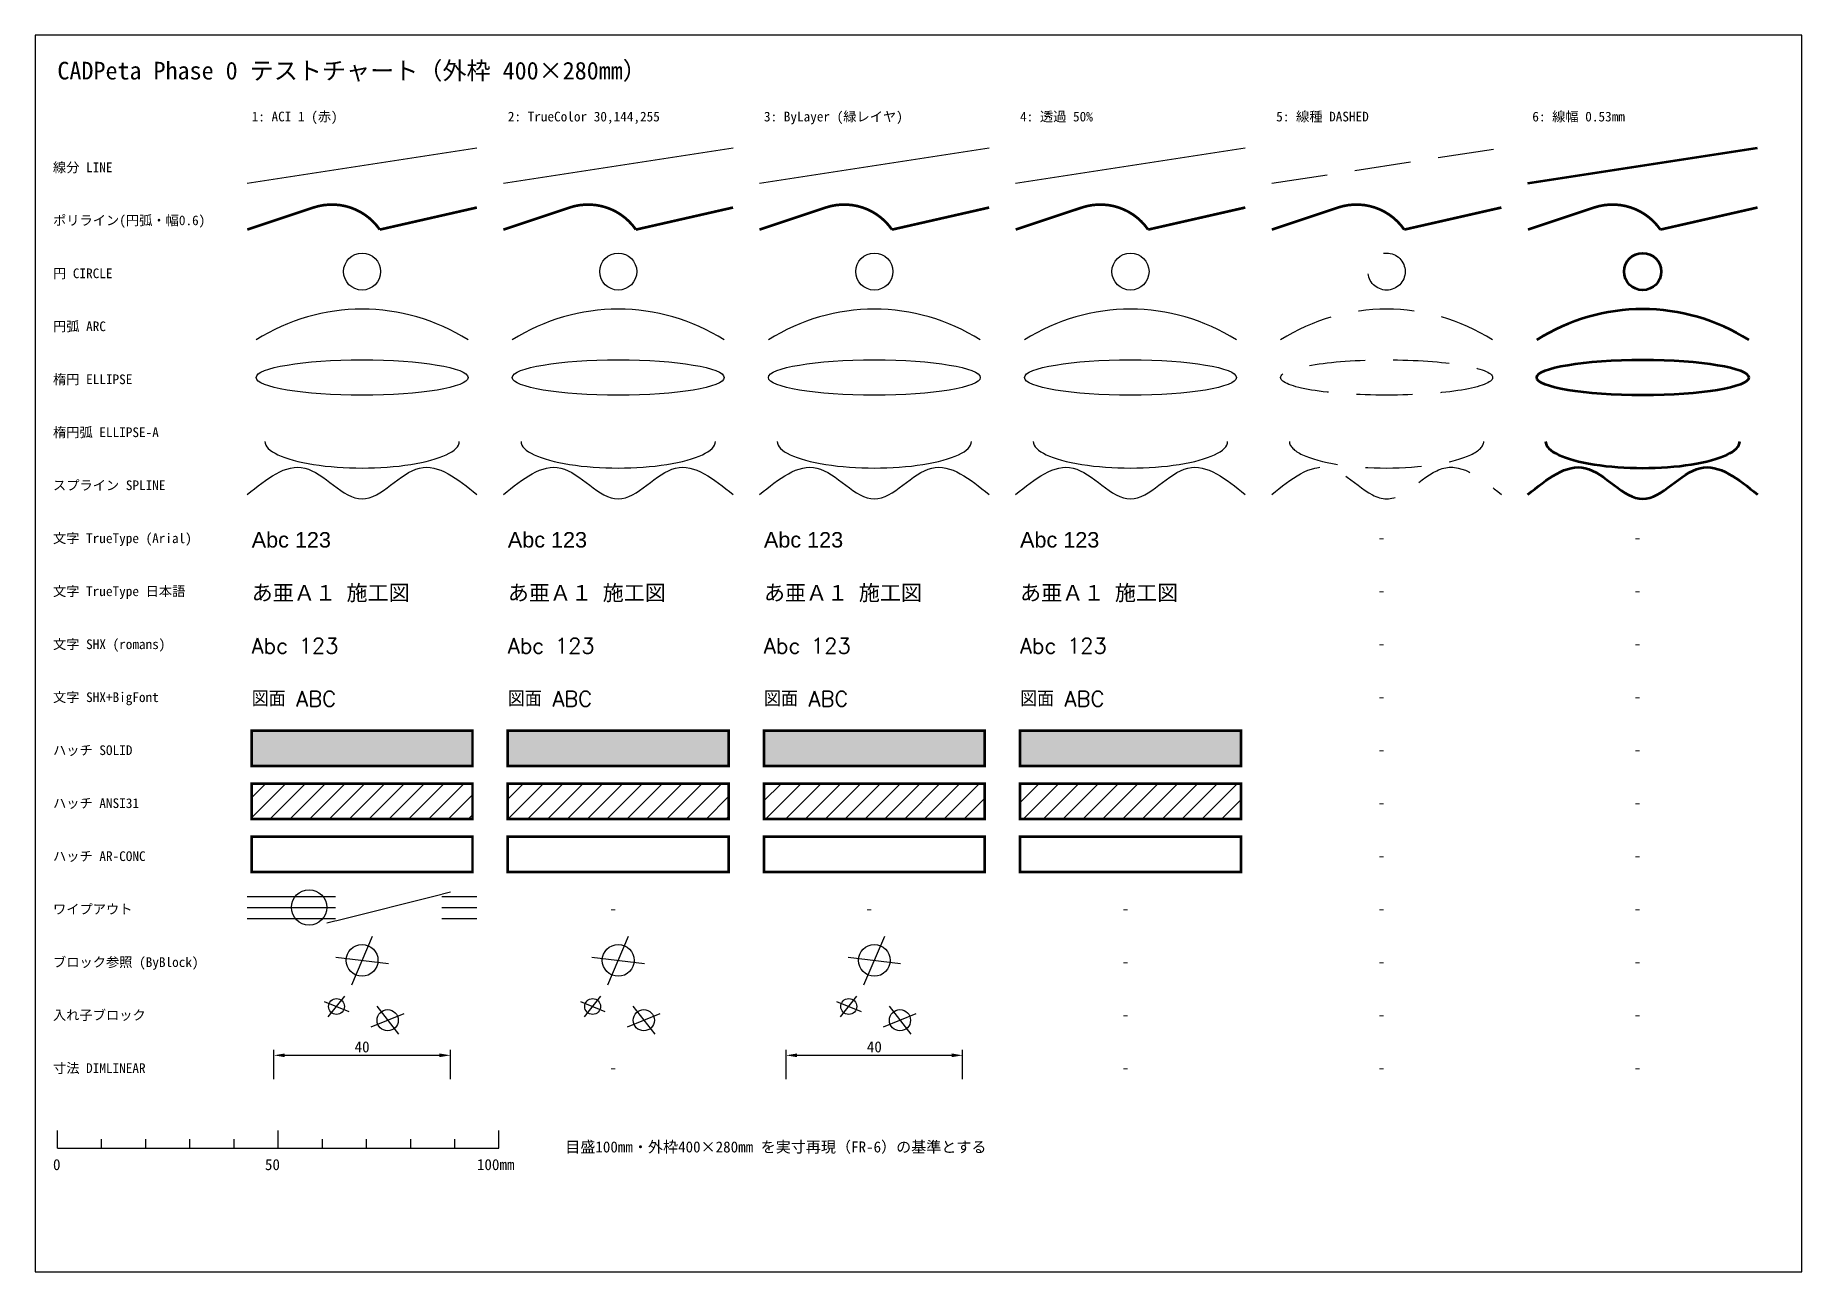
# Model space of a CAD drawing. Header units: millimetres. Extents: x 0 to 400, y 0 to 280.
import ezdxf

# ---------------------------------------------------------------- set-up
doc = ezdxf.new("R2010")
doc.units = ezdxf.units.MM
doc.set_wipeout_variables(frame=1)
doc.linetypes.add('DASHED', pattern=[19.05, 12.7, -6.35])
for name, color, linetype in [('CHART_BYLAYER', 3, 'Continuous'), ('CHART_FRAME', 7, 'Continuous'), ('CHART_LABEL', 8, 'Continuous'), ('CHART_OBJ', 7, 'Continuous')]:
    doc.layers.add(name, color=color, linetype=linetype)
doc.styles.add('CHART_SHX', font='romans.shx')
doc.styles.add('CHART_SHX_JP', font='romans.shx', dxfattribs={"bigfont": 'extfont2.shx'})
doc.styles.add('CHART_TT', font='arial.ttf')
doc.styles.add('CHART_TT_JP', font='MS Gothic.ttf')
doc.styles.get("Standard").update_dxf_attribs({"font": 'MS Gothic.ttf'})
doc.dimstyles.new('ISO-25', dxfattribs={"dimtxt": 2.5, "dimasz": 2.5, "dimexe": 1.25, "dimexo": 0.625, "dimtad": 1, "dimtxsty": 'Standard', "dimcen": 2.5, "dimadec": 0, "dimazin": 0, "dimtfac": 1, "dimtmove": 0, "dimatfit": 3, "dimfxl": 1, "dimarcsym": 0})

# ---------------------------------------------------------------- blocks, each defined once
blk = doc.blocks.new('TC_BLK')
at = {"color": 0}
blk.add_line((-4, -3), (4, 3), dxfattribs=at)
at = {"color": 1}
blk.add_line((-4, 3), (4, -3), dxfattribs=at)
at = {"color": 0}
blk.add_circle((0, 0), 3, dxfattribs=at)
blk = doc.blocks.new('TC_NEST')
at = {"xscale": 0.6, "yscale": 0.6, "zscale": 0.6, "rotation": 30.0000701530499}
blk.add_blockref('TC_BLK', (-6, 0), dxfattribs=at)
at = {"xscale": 0.8, "yscale": 0.8, "zscale": 0.8}
blk.add_blockref('TC_BLK', (6, 0), dxfattribs=at)
blk = doc.blocks.new('*D3')
at = {"layer": 'CHART_OBJ', "color": 0, "linetype": 'Continuous', "lineweight": -2, "transparency": 16777216}
for p, q in [((54, 43.62), (54, 50.25)), ((56.5, 49), (91.5, 49)), ((94, 43.62), (94, 50.25))]:
    blk.add_line(p, q, dxfattribs=at)
at = {"layer": 'CHART_OBJ', "color": 0, "linetype": 'Continuous', "transparency": 16777216}
for points in [[(56.5, 49.42), (56.5, 48.58), (54, 49)], [(91.5, 49.42), (91.5, 48.58), (94, 49)]]:
    blk.add_solid(points, dxfattribs=at)
at = {"layer": 'Defpoints', "color": 0, "linetype": 'Continuous', "transparency": 16777216}
for p in [(94, 49), (54, 43), (94, 43)]:
    blk.add_point(p, dxfattribs=at)
at = {"layer": 'CHART_OBJ', "color": 0, "linetype": 'Continuous', "transparency": 16777216, "insert": (74, 50.9), "char_height": 2.5, "attachment_point": 5}
blk.add_mtext('40', dxfattribs=at)
blk = doc.blocks.new('*D4')
at = {"layer": 'CHART_BYLAYER', "color": 0, "linetype": 'Continuous', "lineweight": -2, "transparency": 16777216}
for p, q in [((170, 43.62), (170, 50.25)), ((172.5, 49), (207.5, 49)), ((210, 43.62), (210, 50.25))]:
    blk.add_line(p, q, dxfattribs=at)
at = {"layer": 'CHART_BYLAYER', "color": 0, "linetype": 'Continuous', "transparency": 16777216}
for points in [[(172.5, 49.42), (172.5, 48.58), (170, 49)], [(207.5, 49.42), (207.5, 48.58), (210, 49)]]:
    blk.add_solid(points, dxfattribs=at)
at = {"layer": 'Defpoints', "color": 0, "linetype": 'Continuous', "transparency": 16777216}
for p in [(210, 49), (170, 43), (210, 43)]:
    blk.add_point(p, dxfattribs=at)
at = {"layer": 'CHART_BYLAYER', "color": 0, "linetype": 'Continuous', "transparency": 16777216, "insert": (190, 50.9), "char_height": 2.5, "attachment_point": 5}
blk.add_mtext('40', dxfattribs=at)

msp = doc.modelspace()

# ---------------------------------------------------------------- hatches: boundary and pattern name
at = {"layer": 'CHART_BYLAYER', "linetype": 'Continuous', "transparency": 33554687}
h = msp.add_hatch(color=256, dxfattribs=at)
h.dxf.hatch_style = 1
h.paths.add_polyline_path([(165, 114.5), (215, 114.5), (215, 122.5), (165, 122.5)])
h = msp.add_hatch(dxfattribs=at)
h.set_pattern_fill('ANSI31', color=256)
h.paths.add_polyline_path([(165, 102.5), (215, 102.5), (215, 110.5), (165, 110.5)])
h = msp.add_hatch(dxfattribs=at)
h.set_pattern_fill('AR-CONC', color=256)
h.paths.add_polyline_path([(165, 90.5), (215, 90.5), (215, 98.5), (165, 98.5)])
at = {"layer": 'CHART_OBJ', "linetype": 'Continuous', "transparency": 33554687}
h = msp.add_hatch(color=1, dxfattribs=at)
h.dxf.hatch_style = 1
h.paths.add_polyline_path([(49, 114.5), (99, 114.5), (99, 122.5), (49, 122.5)])
at = {"layer": 'CHART_OBJ', "linetype": 'Continuous', "true_color": 0x1e90ff, "transparency": 33554687}
h = msp.add_hatch(color=150, dxfattribs=at)
h.dxf.hatch_style = 1
h.paths.add_polyline_path([(107, 114.5), (157, 114.5), (157, 122.5), (107, 122.5)])
at = {"layer": 'CHART_OBJ', "linetype": 'Continuous', "transparency": 33554559}
h = msp.add_hatch(color=1, dxfattribs=at)
h.dxf.hatch_style = 1
h.paths.add_polyline_path([(223, 114.5), (273, 114.5), (273, 122.5), (223, 122.5)])
at = {"layer": 'CHART_OBJ', "linetype": 'Continuous', "transparency": 33554687}
h = msp.add_hatch(dxfattribs=at)
h.set_pattern_fill('ANSI31', color=1)
h.paths.add_polyline_path([(49, 102.5), (99, 102.5), (99, 110.5), (49, 110.5)])
at = {"layer": 'CHART_OBJ', "linetype": 'Continuous', "true_color": 0x1e90ff, "transparency": 33554687}
h = msp.add_hatch(dxfattribs=at)
h.set_pattern_fill('ANSI31', color=150)
h.paths.add_polyline_path([(107, 102.5), (157, 102.5), (157, 110.5), (107, 110.5)])
at = {"layer": 'CHART_OBJ', "linetype": 'Continuous', "transparency": 33554559}
h = msp.add_hatch(dxfattribs=at)
h.set_pattern_fill('ANSI31', color=1)
h.paths.add_polyline_path([(223, 102.5), (273, 102.5), (273, 110.5), (223, 110.5)])
at = {"layer": 'CHART_OBJ', "linetype": 'Continuous', "transparency": 33554687}
h = msp.add_hatch(dxfattribs=at)
h.set_pattern_fill('AR-CONC', color=1)
h.paths.add_polyline_path([(49, 90.5), (99, 90.5), (99, 98.5), (49, 98.5)])
at = {"layer": 'CHART_OBJ', "linetype": 'Continuous', "true_color": 0x1e90ff, "transparency": 33554687}
h = msp.add_hatch(dxfattribs=at)
h.set_pattern_fill('AR-CONC', color=150)
h.paths.add_polyline_path([(107, 90.5), (157, 90.5), (157, 98.5), (107, 98.5)])
at = {"layer": 'CHART_OBJ', "linetype": 'Continuous', "transparency": 33554559}
h = msp.add_hatch(dxfattribs=at)
h.set_pattern_fill('AR-CONC', color=1)
h.paths.add_polyline_path([(223, 90.5), (273, 90.5), (273, 98.5), (223, 98.5)])

# ---------------------------------------------------------------- linework, layer by layer
at = {"layer": 'CHART_BYLAYER', "linetype": 'Continuous', "transparency": 33554687}
msp.add_line((164, 246.5), (216, 254.5), dxfattribs=at)
at = {"layer": 'CHART_BYLAYER', "linetype": 'Continuous', "transparency": 33554687, "const_width": 0.6}
msp.add_lwpolyline([(164, 236), (179, 241, -0.3333333), (194, 236), (216, 241)], format="xyb", dxfattribs=at)
for points in [[(165, 114.5), (215, 114.5), (215, 122.5), (165, 122.5)], [(165, 102.5), (215, 102.5), (215, 110.5), (165, 110.5)], [(165, 90.5), (215, 90.5), (215, 98.5), (165, 98.5)]]:
    msp.add_lwpolyline(points, close=True, dxfattribs=at)
at = {"layer": 'CHART_BYLAYER', "linetype": 'Continuous', "transparency": 33554687}
msp.add_circle((190, 226.5), 4.2, dxfattribs=at)
msp.add_arc((190, 173.357), 44.643, 57.47959, 122.52041, dxfattribs=at)
msp.add_ellipse((190, 202.5), major_axis=(24, 0), ratio=0.1666667, dxfattribs=at)
msp.add_ellipse((190, 188), major_axis=(-22, 0), ratio=0.2727273, start_param=0, end_param=3.1415927, dxfattribs=at)
msp.add_spline([(164, 176), (177, 182), (190, 175), (203, 182), (216, 176)], degree=3, dxfattribs=at)
at = {"layer": 'CHART_FRAME'}
for p, q in [((5, 28), (5, 32)), ((55, 28), (55, 32)), ((105, 28), (105, 32)), ((5, 28), (105, 28)), ((15, 28), (15, 30)), ((25, 28), (25, 30)), ((35, 28), (35, 30)), ((45, 28), (45, 30)), ((65, 28), (65, 30)), ((75, 28), (75, 30)), ((85, 28), (85, 30)), ((95, 28), (95, 30))]:
    msp.add_line(p, q, dxfattribs=at)
msp.add_lwpolyline([(0, 0), (400, 0), (400, 280), (0, 280)], close=True, dxfattribs=at)
at = {"layer": 'CHART_OBJ', "color": 1, "linetype": 'Continuous', "transparency": 33554687}
for p, q in [((48, 246.5), (100, 254.5)), ((48, 85), (100, 85)), ((48, 82.5), (100, 82.5)), ((48, 80), (100, 80))]:
    msp.add_line(p, q, dxfattribs=at)
at = {"layer": 'CHART_OBJ', "color": 150, "linetype": 'Continuous', "true_color": 0x1e90ff, "transparency": 33554687}
msp.add_line((106, 246.5), (158, 254.5), dxfattribs=at)
at = {"layer": 'CHART_OBJ', "color": 1, "linetype": 'Continuous', "transparency": 33554559}
msp.add_line((222, 246.5), (274, 254.5), dxfattribs=at)
at = {"layer": 'CHART_OBJ', "color": 1, "linetype": 'DASHED', "transparency": 33554687}
msp.add_line((280, 246.5), (332, 254.5), dxfattribs=at)
at = {"layer": 'CHART_OBJ', "color": 1, "linetype": 'Continuous', "lineweight": 53, "transparency": 33554687}
msp.add_line((338, 246.5), (390, 254.5), dxfattribs=at)
at = {"layer": 'CHART_OBJ', "color": 1, "linetype": 'Continuous', "transparency": 33554687, "const_width": 0.6}
msp.add_lwpolyline([(48, 236), (63, 241, -0.3333333), (78, 236), (100, 241)], format="xyb", dxfattribs=at)
at = {"layer": 'CHART_OBJ', "color": 150, "linetype": 'Continuous', "true_color": 0x1e90ff, "transparency": 33554687, "const_width": 0.6}
msp.add_lwpolyline([(106, 236), (121, 241, -0.3333333), (136, 236), (158, 241)], format="xyb", dxfattribs=at)
at = {"layer": 'CHART_OBJ', "color": 1, "linetype": 'Continuous', "transparency": 33554559, "const_width": 0.6}
msp.add_lwpolyline([(222, 236), (237, 241, -0.3333333), (252, 236), (274, 241)], format="xyb", dxfattribs=at)
at = {"layer": 'CHART_OBJ', "color": 1, "linetype": 'DASHED', "transparency": 33554687, "const_width": 0.6}
msp.add_lwpolyline([(280, 236), (295, 241, -0.3333333), (310, 236), (332, 241)], format="xyb", dxfattribs=at)
at = {"layer": 'CHART_OBJ', "color": 1, "linetype": 'Continuous', "lineweight": 53, "transparency": 33554687, "const_width": 0.6}
msp.add_lwpolyline([(338, 236), (353, 241, -0.3333333), (368, 236), (390, 241)], format="xyb", dxfattribs=at)
at = {"layer": 'CHART_OBJ', "color": 1, "linetype": 'Continuous', "transparency": 33554687, "const_width": 0.6}
for points in [[(49, 114.5), (99, 114.5), (99, 122.5), (49, 122.5)], [(49, 102.5), (99, 102.5), (99, 110.5), (49, 110.5)], [(49, 90.5), (99, 90.5), (99, 98.5), (49, 98.5)]]:
    msp.add_lwpolyline(points, close=True, dxfattribs=at)
at = {"layer": 'CHART_OBJ', "color": 150, "linetype": 'Continuous', "true_color": 0x1e90ff, "transparency": 33554687, "const_width": 0.6}
for points in [[(107, 114.5), (157, 114.5), (157, 122.5), (107, 122.5)], [(107, 102.5), (157, 102.5), (157, 110.5), (107, 110.5)], [(107, 90.5), (157, 90.5), (157, 98.5), (107, 98.5)]]:
    msp.add_lwpolyline(points, close=True, dxfattribs=at)
at = {"layer": 'CHART_OBJ', "color": 1, "linetype": 'Continuous', "transparency": 33554559, "const_width": 0.6}
for points in [[(223, 114.5), (273, 114.5), (273, 122.5), (223, 122.5)], [(223, 102.5), (273, 102.5), (273, 110.5), (223, 110.5)], [(223, 90.5), (273, 90.5), (273, 98.5), (223, 98.5)]]:
    msp.add_lwpolyline(points, close=True, dxfattribs=at)
at = {"layer": 'CHART_OBJ', "color": 1, "linetype": 'Continuous', "transparency": 33554687}
for centre, radius in [((74, 226.5), 4.2), ((62, 82.5), 4)]:
    msp.add_circle(centre, radius, dxfattribs=at)
at = {"layer": 'CHART_OBJ', "color": 150, "linetype": 'Continuous', "true_color": 0x1e90ff, "transparency": 33554687}
msp.add_circle((132, 226.5), 4.2, dxfattribs=at)
at = {"layer": 'CHART_OBJ', "color": 1, "linetype": 'Continuous', "transparency": 33554559}
msp.add_circle((248, 226.5), 4.2, dxfattribs=at)
at = {"layer": 'CHART_OBJ', "color": 1, "linetype": 'DASHED', "transparency": 33554687}
msp.add_circle((306, 226.5), 4.2, dxfattribs=at)
at = {"layer": 'CHART_OBJ', "color": 1, "linetype": 'Continuous', "lineweight": 53, "transparency": 33554687}
msp.add_circle((364, 226.5), 4.2, dxfattribs=at)
at = {"layer": 'CHART_OBJ', "color": 1, "linetype": 'Continuous', "transparency": 33554687}
msp.add_arc((74, 173.357), 44.643, 57.47959, 122.52041, dxfattribs=at)
at = {"layer": 'CHART_OBJ', "color": 150, "linetype": 'Continuous', "true_color": 0x1e90ff, "transparency": 33554687}
msp.add_arc((132, 173.357), 44.643, 57.47959, 122.52041, dxfattribs=at)
at = {"layer": 'CHART_OBJ', "color": 1, "linetype": 'Continuous', "transparency": 33554559}
msp.add_arc((248, 173.357), 44.643, 57.47959, 122.52041, dxfattribs=at)
at = {"layer": 'CHART_OBJ', "color": 1, "linetype": 'DASHED', "transparency": 33554687}
msp.add_arc((306, 173.357), 44.643, 57.47959, 122.52041, dxfattribs=at)
at = {"layer": 'CHART_OBJ', "color": 1, "linetype": 'Continuous', "lineweight": 53, "transparency": 33554687}
msp.add_arc((364, 173.357), 44.643, 57.47959, 122.52041, dxfattribs=at)
at = {"layer": 'CHART_OBJ', "color": 1, "linetype": 'Continuous', "transparency": 33554687}
msp.add_ellipse((74, 202.5), major_axis=(24, 0), ratio=0.1666667, dxfattribs=at)
at = {"layer": 'CHART_OBJ', "color": 150, "linetype": 'Continuous', "true_color": 0x1e90ff, "transparency": 33554687}
msp.add_ellipse((132, 202.5), major_axis=(24, 0), ratio=0.1666667, dxfattribs=at)
at = {"layer": 'CHART_OBJ', "color": 1, "linetype": 'Continuous', "transparency": 33554559}
msp.add_ellipse((248, 202.5), major_axis=(24, 0), ratio=0.1666667, dxfattribs=at)
at = {"layer": 'CHART_OBJ', "color": 1, "linetype": 'DASHED', "transparency": 33554687}
msp.add_ellipse((306, 202.5), major_axis=(24, 0), ratio=0.1666667, dxfattribs=at)
at = {"layer": 'CHART_OBJ', "color": 1, "linetype": 'Continuous', "lineweight": 53, "transparency": 33554687}
msp.add_ellipse((364, 202.5), major_axis=(24, 0), ratio=0.1666667, dxfattribs=at)
at = {"layer": 'CHART_OBJ', "color": 1, "linetype": 'Continuous', "transparency": 33554687}
msp.add_ellipse((74, 188), major_axis=(-22, 0), ratio=0.2727273, start_param=0, end_param=3.1415927, dxfattribs=at)
at = {"layer": 'CHART_OBJ', "color": 150, "linetype": 'Continuous', "true_color": 0x1e90ff, "transparency": 33554687}
msp.add_ellipse((132, 188), major_axis=(-22, 0), ratio=0.2727273, start_param=0, end_param=3.1415927, dxfattribs=at)
at = {"layer": 'CHART_OBJ', "color": 1, "linetype": 'Continuous', "transparency": 33554559}
msp.add_ellipse((248, 188), major_axis=(-22, 0), ratio=0.2727273, start_param=0, end_param=3.1415927, dxfattribs=at)
at = {"layer": 'CHART_OBJ', "color": 1, "linetype": 'DASHED', "transparency": 33554687}
msp.add_ellipse((306, 188), major_axis=(-22, 0), ratio=0.2727273, start_param=0, end_param=3.1415927, dxfattribs=at)
at = {"layer": 'CHART_OBJ', "color": 1, "linetype": 'Continuous', "lineweight": 53, "transparency": 33554687}
msp.add_ellipse((364, 188), major_axis=(-22, 0), ratio=0.2727273, start_param=0, end_param=3.1415927, dxfattribs=at)
at = {"layer": 'CHART_OBJ', "color": 1, "linetype": 'Continuous', "transparency": 33554687}
msp.add_spline([(48, 176), (61, 182), (74, 175), (87, 182), (100, 176)], degree=3, dxfattribs=at)
at = {"layer": 'CHART_OBJ', "color": 150, "linetype": 'Continuous', "true_color": 0x1e90ff, "transparency": 33554687}
msp.add_spline([(106, 176), (119, 182), (132, 175), (145, 182), (158, 176)], degree=3, dxfattribs=at)
at = {"layer": 'CHART_OBJ', "color": 1, "linetype": 'Continuous', "transparency": 33554559}
msp.add_spline([(222, 176), (235, 182), (248, 175), (261, 182), (274, 176)], degree=3, dxfattribs=at)
at = {"layer": 'CHART_OBJ', "color": 1, "linetype": 'DASHED', "transparency": 33554687}
msp.add_spline([(280, 176), (293, 182), (306, 175), (319, 182), (332, 176)], degree=3, dxfattribs=at)
at = {"layer": 'CHART_OBJ', "color": 1, "linetype": 'Continuous', "lineweight": 53, "transparency": 33554687}
msp.add_spline([(338, 176), (351, 182), (364, 175), (377, 182), (390, 176)], degree=3, dxfattribs=at)

# ---------------------------------------------------------------- block references
at = {"layer": 'CHART_BYLAYER', "linetype": 'Continuous', "transparency": 33554687, "xscale": 1.2, "yscale": 1.2, "zscale": 1.2, "rotation": 30}
msp.add_blockref('TC_BLK', (190, 70.5), dxfattribs=at)
at = {"layer": 'CHART_BYLAYER', "linetype": 'Continuous', "transparency": 33554687, "rotation": 345}
msp.add_blockref('TC_NEST', (190, 58.5), dxfattribs=at)
at = {"layer": 'CHART_OBJ', "color": 1, "linetype": 'Continuous', "transparency": 33554687, "xscale": 1.2, "yscale": 1.2, "zscale": 1.2, "rotation": 30}
msp.add_blockref('TC_BLK', (74, 70.5), dxfattribs=at)
at = {"layer": 'CHART_OBJ', "color": 150, "linetype": 'Continuous', "true_color": 0x1e90ff, "transparency": 33554687, "xscale": 1.2, "yscale": 1.2, "zscale": 1.2, "rotation": 30}
msp.add_blockref('TC_BLK', (132, 70.5), dxfattribs=at)
at = {"layer": 'CHART_OBJ', "color": 1, "linetype": 'Continuous', "transparency": 33554687, "rotation": 345}
msp.add_blockref('TC_NEST', (74, 58.5), dxfattribs=at)
at = {"layer": 'CHART_OBJ', "color": 150, "linetype": 'Continuous', "true_color": 0x1e90ff, "transparency": 33554687, "rotation": 345}
msp.add_blockref('TC_NEST', (132, 58.5), dxfattribs=at)

# ---------------------------------------------------------------- texts
at = {"layer": 'CHART_BYLAYER', "linetype": 'Continuous', "transparency": 33554687}
for s, style, p in [('Abc 123', 'CHART_TT', (165, 164)), ('あ亜Ａ１ 施工図', 'CHART_TT_JP', (165, 152)), ('Abc 123', 'CHART_SHX', (165, 140)), ('図面 ABC', 'CHART_SHX_JP', (165, 128))]:
    msp.add_text(s, height=3.5, dxfattribs=dict(at, style=style)).set_placement(p)
at = {"layer": 'CHART_LABEL', "style": 'CHART_TT_JP'}
for s, height, p in [('CADPeta Phase 0 テストチャート（外枠 400×280mm）', 4, (5, 270)), ('1: ACI 1 (赤)', 2.2, (49, 260.5)), ('2: TrueColor 30,144,255', 2.2, (107, 260.5)), ('3: ByLayer (緑レイヤ)', 2.2, (165, 260.5)), ('4: 透過 50%', 2.2, (223, 260.5)), ('5: 線種 DASHED', 2.2, (281, 260.5)), ('6: 線幅 0.53mm', 2.2, (339, 260.5)), ('線分 LINE', 2.2, (4, 249)), ('目盛100mm・外枠400×280mm を実寸再現（FR-6）の基準とする', 2.5, (120, 27)), ('0', 2.5, (4, 23)), ('50', 2.5, (52, 23)), ('100mm', 2.5, (100, 23))]:
    msp.add_text(s, height=height, dxfattribs=at).set_placement(p)
at = {"layer": 'CHART_LABEL', "color": 1, "linetype": 'Continuous', "lineweight": 53, "transparency": 33554687, "style": 'CHART_TT_JP'}
for s, p in [('ポリライン(円弧・幅0.6)', (4, 237)), ('円 CIRCLE', (4, 225)), ('円弧 ARC', (4, 213)), ('楕円 ELLIPSE', (4, 201)), ('楕円弧 ELLIPSE-A', (4, 189)), ('スプライン SPLINE', (4, 177)), ('文字 TrueType (Arial)', (4, 165))]:
    msp.add_text(s, height=2.2, dxfattribs=at).set_placement(p)
at = {"layer": 'CHART_LABEL', "color": 1, "linetype": 'Continuous', "transparency": 33554559, "style": 'CHART_TT_JP'}
for s, height, p in [('-', 2.5, (304, 165)), ('-', 2.5, (362, 165)), ('文字 TrueType 日本語', 2.2, (4, 153)), ('-', 2.5, (304, 153)), ('-', 2.5, (362, 153)), ('文字 SHX (romans)', 2.2, (4, 141)), ('-', 2.5, (304, 141)), ('-', 2.5, (362, 141)), ('文字 SHX+BigFont', 2.2, (4, 129)), ('-', 2.5, (304, 129)), ('-', 2.5, (362, 129)), ('ハッチ SOLID', 2.2, (4, 117)), ('-', 2.5, (304, 117)), ('-', 2.5, (362, 117)), ('ハッチ ANSI31', 2.2, (4, 105)), ('-', 2.5, (304, 105)), ('-', 2.5, (362, 105)), ('ハッチ AR-CONC', 2.2, (4, 93)), ('-', 2.5, (304, 93)), ('-', 2.5, (362, 93)), ('ワイプアウト', 2.2, (4, 81))]:
    msp.add_text(s, height=height, dxfattribs=at).set_placement(p)
at = {"layer": 'CHART_LABEL', "color": 1, "linetype": 'Continuous', "transparency": 33554687, "style": 'CHART_TT_JP'}
for s, height, p in [('-', 2.5, (130, 81)), ('-', 2.5, (188, 81)), ('-', 2.5, (246, 81)), ('-', 2.5, (304, 81)), ('-', 2.5, (362, 81)), ('ブロック参照 (ByBlock)', 2.2, (4, 69)), ('-', 2.5, (130, 45))]:
    msp.add_text(s, height=height, dxfattribs=at).set_placement(p)
at = {"layer": 'CHART_LABEL', "linetype": 'Continuous', "transparency": 33554687, "style": 'CHART_TT_JP'}
for s, height, p in [('-', 2.5, (246, 69)), ('-', 2.5, (304, 69)), ('-', 2.5, (362, 69)), ('入れ子ブロック', 2.2, (4, 57)), ('-', 2.5, (246, 57)), ('-', 2.5, (304, 57)), ('-', 2.5, (362, 57)), ('寸法 DIMLINEAR', 2.2, (4, 45)), ('-', 2.5, (246, 45)), ('-', 2.5, (304, 45)), ('-', 2.5, (362, 45))]:
    msp.add_text(s, height=height, dxfattribs=at).set_placement(p)
at = {"layer": 'CHART_OBJ', "color": 1, "linetype": 'Continuous', "transparency": 33554687}
for s, style, p in [('Abc 123', 'CHART_TT', (49, 164)), ('あ亜Ａ１ 施工図', 'CHART_TT_JP', (49, 152)), ('Abc 123', 'CHART_SHX', (49, 140)), ('図面 ABC', 'CHART_SHX_JP', (49, 128))]:
    msp.add_text(s, height=3.5, dxfattribs=dict(at, style=style)).set_placement(p)
at = {"layer": 'CHART_OBJ', "color": 150, "linetype": 'Continuous', "true_color": 0x1e90ff, "transparency": 33554687}
for s, style, p in [('Abc 123', 'CHART_TT', (107, 164)), ('あ亜Ａ１ 施工図', 'CHART_TT_JP', (107, 152)), ('Abc 123', 'CHART_SHX', (107, 140)), ('図面 ABC', 'CHART_SHX_JP', (107, 128))]:
    msp.add_text(s, height=3.5, dxfattribs=dict(at, style=style)).set_placement(p)
at = {"layer": 'CHART_OBJ', "color": 1, "linetype": 'Continuous', "transparency": 33554559}
for s, style, p in [('Abc 123', 'CHART_TT', (223, 164)), ('あ亜Ａ１ 施工図', 'CHART_TT_JP', (223, 152)), ('Abc 123', 'CHART_SHX', (223, 140)), ('図面 ABC', 'CHART_SHX_JP', (223, 128))]:
    msp.add_text(s, height=3.5, dxfattribs=dict(at, style=style)).set_placement(p)

# ---------------------------------------------------------------- dimensions: what is measured, and where the dimension line sits
at = {"layer": 'CHART_BYLAYER', "linetype": 'Continuous', "transparency": 33554687}
dim = msp.add_linear_dim(base=(210, 49), p1=(170, 43), p2=(210, 43), dimstyle='ISO-25', dxfattribs=at)
dim.commit()
dim.dimension.update_dxf_attribs({"geometry": '*D4', "text_midpoint": (190, 50.901)})
at = {"layer": 'CHART_OBJ', "color": 1, "linetype": 'Continuous', "transparency": 33554687}
dim = msp.add_linear_dim(base=(94, 49), p1=(54, 43), p2=(94, 43), dimstyle='ISO-25', dxfattribs=at)
dim.commit()
dim.dimension.update_dxf_attribs({"geometry": '*D3', "text_midpoint": (74, 50.901)})

# ---------------------------------------------------------------- next in the draw order: wipeouts: each hides what was drawn before it
at = {"color": 1, "linetype": 'Continuous', "transparency": 33554687}
msp.add_wipeout([(68, 78.5), (92, 78.5), (92, 86.5), (68, 86.5)], dxfattribs=at).dxf.layer = 'CHART_OBJ'

# ---------------------------------------------------------------- next in the draw order: linework, layer by layer
at = {"layer": 'CHART_OBJ', "color": 1, "linetype": 'Continuous', "transparency": 33554687}
msp.add_line((66, 79), (94, 86), dxfattribs=at)

doc.saveas('drawing.dxf')
